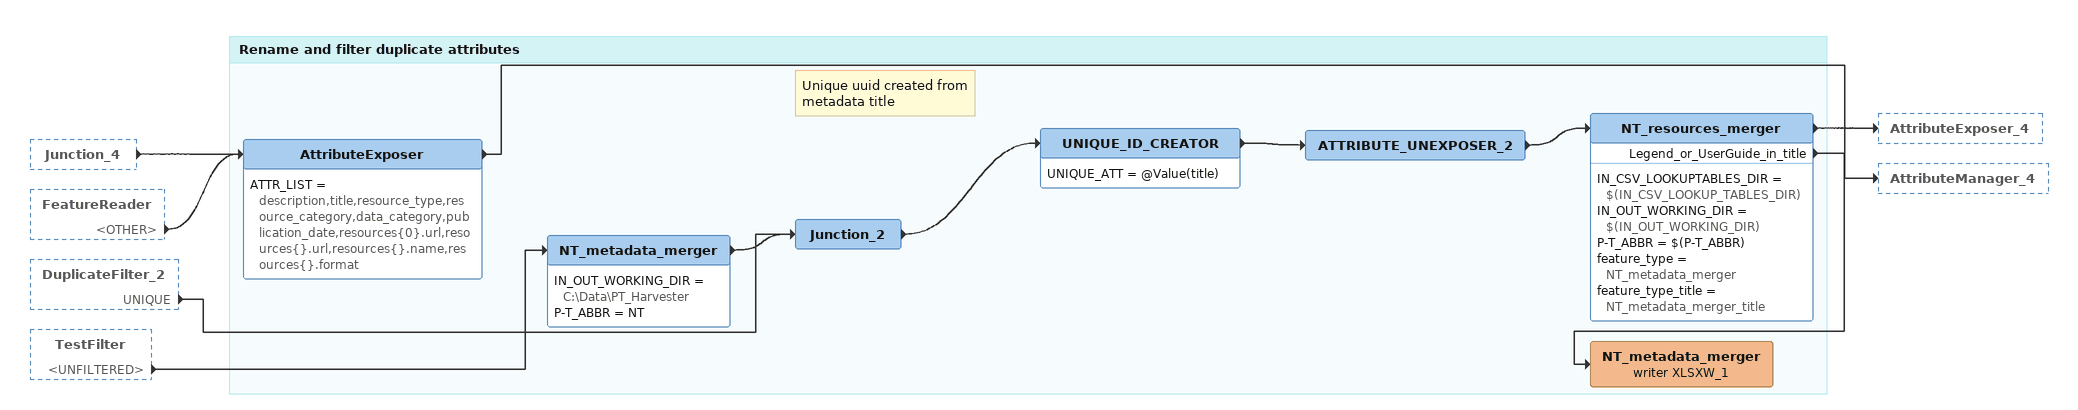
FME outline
Junction_4 [outside]
    -> AttributeExposer
FeatureReader [outside]
    <OTHER> -> AttributeExposer
DuplicateFilter_2 [outside]
    UNIQUE -> Junction_2
TestFilter [outside]
    <UNFILTERED> -> NT_metadata_merger

Bookmark: Rename and filter duplicate attributes
AttributeExposer
    ATTR_LIST = description,title,resource_type,resource_category,data_category,publication_date,resources{0}.url,resources{}.url,resources{}.name,resources{}.format
    -> AttributeManager_4
NT_metadata_merger
    IN_OUT_WORKING_DIR = C:\Data\PT_Harvester
    P-T_ABBR = NT
    -> Junction_2
Junction_2
    -> UNIQUE_ID_CREATOR
Note: Unique uuid created from metadata title
UNIQUE_ID_CREATOR
    UNIQUE_ATT = @Value(title)
    -> ATTRIBUTE_UNEXPOSER_2
ATTRIBUTE_UNEXPOSER_2
    -> NT_resources_merger
NT_resources_merger
    IN_CSV_LOOKUPTABLES_DIR = $(IN_CSV_LOOKUP_TABLES_DIR)
    IN_OUT_WORKING_DIR = $(IN_OUT_WORKING_DIR)
    P-T_ABBR = $(P-T_ABBR)
    feature_type = NT_metadata_merger
    feature_type_title = NT_metadata_merger_title
    Legend_or_UserGuide_in_title -> NT_metadata_merger (writer XLSXW_1)
    -> AttributeExposer_4
NT_metadata_merger (writer XLSXW_1)
